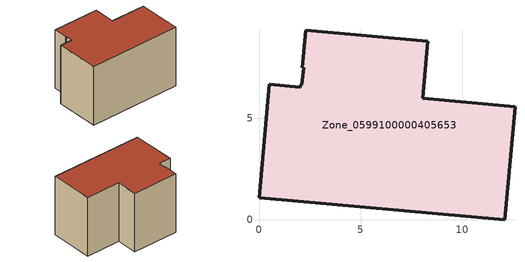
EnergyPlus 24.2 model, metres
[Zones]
Zone_0599100000405653
 floor ground (C_G): 2.3,9.35 8.32,8.79 8.06,5.99 12.6,5.58 12.1,0 0,1.09 0.5,6.67 2.04,6.54 2.05,6.66 2.1,6.66 2.2,7.49 2.13,7.49 z0
 wall outside (C_F): 12.1,0 12.6,5.58 8.06,5.99 8.32,8.79 2.3,9.35 2.13,7.49 2.2,7.49 2.1,6.66 2.05,6.66 2.04,6.54 0.5,6.67 0,1.09 12.1,0 z0:7.88
 roof outside (C_R): 8.32,8.79 2.3,9.35 2.13,7.49 2.2,7.49 2.1,6.66 2.05,6.66 2.04,6.54 0.5,6.67 0,1.09 12.1,0 12.6,5.58 8.06,5.99 z7.88
[BUILDING]
Pand.0599100000405653: North Axis=0; Terrain=City; Loads Convergence Tolerance Value=0.04; Temperature Convergence Tolerance Value=0.4; Solar Distribution=FullExterior; Maximum Number of Warmup Days=25; Minimum Number of Warmup Days=1
[Site:Location]
Rotterdam.The.Hague.AP_ZH_NLD Design_Conditions: Latitude=51.96; Longitude=4.45; Time Zone=1; Elevation=-4.5
[SITE:GROUNDTEMPERATURE:BUILDINGSURFACE]
18, 18, 18, 18, 18, 18, 18, 18, 18, 18, 18, 18
[MATERIAL] Thermal Absorptance=0.9; Solar Absorptance=0.7; Visible Absorptance=0.7
Name | Roughness | Thickness | Conductivity | Density | Specific Heat
G.TC.1992-2005 | MediumSmooth | 0.15 | 0.06 | 540 | 1210
F.TC.1992-2005 | Rough | 0.3 | 0.12 | 1920 | 840
R.TC.1992-2005 | MediumRough | 0.2 | 0.08 | 1500 | 1000
[CONSTRUCTION]
C_G: G.TC.1992-2005
C_F: F.TC.1992-2005
C_R: R.TC.1992-2005
[ZONE]
Zone_0599100000405653: Type=1; Multiplier=1; Ceiling Height=Autocalculate; Volume=Autocalculate; Floor Area=autocalculate; Part of Total Floor Area=Yes
[ZONEINFILTRATION:DESIGNFLOWRATE]
Infil_Zone_0599100000405653: Zone or ZoneList or Space or SpaceList=Zone_0599100000405653; Schedule=AlwaysOn; Design Flow Rate Calculation Method=Flow/Area; Flow Rate per Floor Area=0.0015; Constant Term Coefficient=1; Temperature Term Coefficient=0; Velocity Term Coefficient=0; Velocity Squared Term Coefficient=0
[HVACTEMPLATE:ZONE:IDEALLOADSAIRSYSTEM]
Zone_0599100000405653: Maximum Heating Supply Air Temperature=50; Minimum Cooling Supply Air Temperature=13; Maximum Heating Supply Air Humidity Ratio=0.0156; Minimum Cooling Supply Air Humidity Ratio=0.0077; Heating Limit=NoLimit; Cooling Limit=NoLimit; Dehumidification Control Type=ConstantSensibleHeatRatio; Cooling Sensible Heat Ratio=0.7; Dehumidification Setpoint=60; Humidification Control Type=None; Humidification Setpoint=30; Outdoor Air Method=None; Outdoor Air Flow Rate per Person=0.00944; Outdoor Air Flow Rate per Zone Floor Area=0; Outdoor Air Flow Rate per Zone=0; Demand Controlled Ventilation Type=None; Outdoor Air Economizer Type=NoEconomizer; Heat Recovery Type=None; Sensible Heat Recovery Effectiveness=0.7; Latent Heat Recovery Effectiveness=0.65
[ZONECONTROL:THERMOSTAT]
ThermostatControl_Zone_0599100000405653: Zone or ZoneList=Zone_0599100000405653; Control Type Schedule=DualSetpointControlType; Control 1=Thermostat_Zone_0599100000405653; Temperature Difference Between Cutout And Setpoint=0
[THERMOSTATSETPOINT:DUALSETPOINT]
Thermostat_Zone_0599100000405653: Heating Setpoint Temperature Schedule=HeatingSetpoint_Zone_0599100000405653; Cooling Setpoint Temperature Schedule=CoolingSetpoint_Zone_0599100000405653
[SCHEDULE:COMPACT]
HeatingSetpoint_Zone_0599100000405653: Through: 12/31, For: AllDays, Until: 24:00, 21
CoolingSetpoint_Zone_0599100000405653: Through: 12/31, For: AllDays, Until: 24:00, 24
DualSetpointControlType: Through: 12/31, For: AllDays, Until: 24:00, 4
AlwaysOn: Through: 12/31, For: AllDays, Until: 24:00, 1
